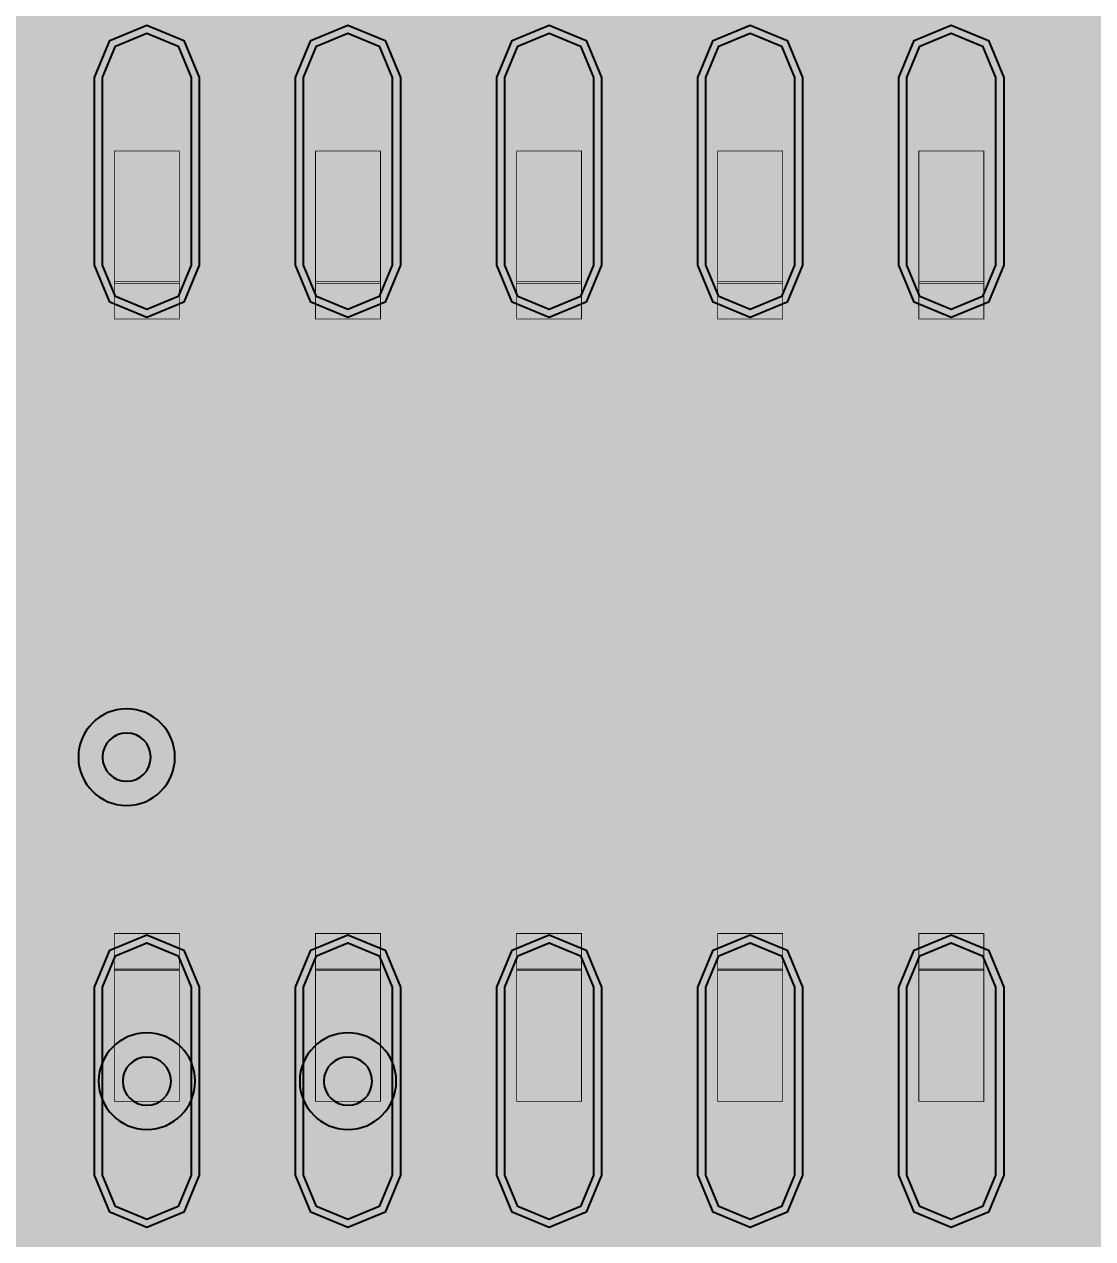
# Model space of a CAD drawing. Header units: millimetres. Extents: x -37.3 to -4.1, y -46.3 to 7.
# Drawn here: x -24.14 to -17.4, y -37.52 to -29.85 of the extents above; entities that cross this region are included whole.
import ezdxf

# ---------------------------------------------------------------- set-up
doc = ezdxf.new("R2010")
doc.units = ezdxf.units.MM
doc.header["$MEASUREMENT"] = 0
for name, color, linetype, true_color in [('Bottom-Layer', 7, 'Continuous', 0x0000ff), ('Component-Shape-Layer', 7, 'Continuous', 0x00cccc), ('Hole-Layer', 7, 'Continuous', 0x222222), ('Multi-Layer', 7, 'Continuous', 0xc0c0c0), ('Pin-Floating-Layer', 7, 'Continuous', 0xff99ff), ('Pin-Soldering-Layer', 7, 'Continuous', 0xcc9999), ('Top-Layer', 7, 'Continuous', 0xff0000), ('Top-Paste-Mask-Layer', 7, 'Continuous', 0x808080), ('Top-Silkscreen-Layer', 7, 'Continuous', 0xffcc00), ('Top-Solder-Mask-Layer', 7, 'Continuous', 0x800080)]:
    doc.layers.add(name, color=color, linetype=linetype, true_color=true_color)

msp = doc.modelspace()

# ---------------------------------------------------------------- hatches: boundary and pattern name
at = {"layer": 'Bottom-Layer'}
for points in [[(-12.201, -44.6419), (-15.3705, -44.6419), (-15.125, -44.428), (-14.9653, -44.1441), (-14.9099, -43.8231), (-14.9099, -43.2231), (-15.0048, -42.8074), (-15.2707, -42.474), (-15.6548, -42.289), (-16.0813, -42.289), (-16.4654, -42.474), (-16.7313, -42.8074), (-16.8262, -43.2231), (-16.8262, -43.8231), (-16.7708, -44.1441), (-16.6111, -44.428), (-16.3656, -44.6419), (-24.0205, -44.6419), (-23.7749, -44.428), (-23.6153, -44.1441), (-23.5599, -43.8231), (-23.5599, -43.2231), (-23.6548, -42.8074), (-23.9206, -42.474), (-24.3048, -42.289), (-24.7312, -42.289), (-25.1154, -42.474), (-25.3813, -42.8074), (-25.4762, -43.2231), (-25.4762, -43.8231), (-25.4208, -44.1441), (-25.2611, -44.428), (-25.0156, -44.6419), (-30.6523, -44.6419), (-30.3729, -44.2754), (-30.2321, -43.8365), (-30.2463, -43.3758), (-30.4137, -42.9464), (-30.715, -42.5976), (-31.1157, -42.3698), (-30.8468, -42.0261), (-30.7241, -41.6072), (-30.7652, -41.1727), (-30.9642, -40.7843), (-31.2929, -40.4971), (-31.0196, -40.2756), (-30.8254, -39.9822), (-26.1673, -39.9822), (-25.1863, -40.9632), (-25.0289, -41.0684), (-24.8432, -41.1053), (-15.2069, -41.1053), (-14.5671, -41.7451), (-14.4097, -41.8503), (-14.224, -41.8872), (-11.684, -41.8872), (-11.4984, -41.8503), (-11.341, -41.7451), (-8.039, -38.4431), (-7.9338, -38.2857), (-7.8969, -38.1001), (-7.8969, -35.1232), (-7.7458, -34.8581), (-7.7294, -34.5535), (-7.8511, -34.2738), (-8.0851, -34.0781), (-8.382, -34.0079), (-8.6789, -34.0781), (-8.913, -34.2738), (-9.0347, -34.5535), (-9.0182, -34.8581), (-8.8672, -35.1232), (-8.8672, -37.8991), (-11.4381, -40.4701), (-11.4985, -40.3222), (-11.5926, -40.1931), (-11.5926, -39.3142), (-11.4415, -39.0491), (-11.4251, -38.7445), (-11.5468, -38.4648), (-11.7808, -38.2691), (-12.0777, -38.1989), (-12.3746, -38.2691), (-12.6087, -38.4648), (-12.7304, -38.7445), (-12.7139, -39.0491), (-12.5629, -39.3142), (-12.5629, -40.1931), (-12.6985, -40.412), (-12.7405, -40.666), (-12.6826, -40.9169), (-14.0231, -40.9169), (-14.6629, -40.2771), (-14.8203, -40.172), (-15.0059, -40.135), (-15.0352, -40.135), (-14.9789, -39.9579), (-14.9599, -39.773), (-14.9599, -38.873), (-15.0498, -38.4789), (-15.3018, -38.1629), (-15.666, -37.9876), (-16.0701, -37.9876), (-16.4343, -38.1629), (-16.6863, -38.4789), (-16.7762, -38.873), (-16.7762, -39.3698), (-17.0493, -39.182), (-17.3779, -39.139), (-17.6901, -39.2502), (-17.9175, -39.4913), (-18.0102, -39.8095), (-17.9481, -40.135), (-22.4377, -40.135), (-22.3756, -39.8094), (-22.4684, -39.4912), (-22.6959, -39.2501), (-23.0082, -39.139), (-23.3369, -39.1821), (-23.6099, -39.3701), (-23.6099, -38.873), (-23.6998, -38.4789), (-23.9518, -38.1629), (-24.316, -37.9876), (-24.7201, -37.9876), (-25.0843, -38.1629), (-25.3362, -38.4789), (-25.4262, -38.873), (-25.4262, -39.3511), (-25.6233, -39.154), (-25.7806, -39.0489), (-25.9663, -39.0119), (-30.8254, -39.0119), (-31.0196, -38.7186), (-31.2929, -38.4971), (-30.9642, -38.2099), (-30.7652, -37.8214), (-30.7241, -37.3869), (-30.8468, -36.9681), (-31.1157, -36.6244), (-30.7063, -36.3893), (-30.4021, -36.0282), (-30.2399, -35.5849), (-30.2392, -35.1128), (-30.4002, -34.669), (-30.7034, -34.3071), (-31.1121, -34.0709), (-31.577, -33.9888), (-32.177, -33.9888), (-32.6419, -34.0709), (-33.0507, -34.3071), (-33.3538, -34.669), (-33.5148, -35.1128), (-33.5141, -35.5849), (-33.3519, -36.0282), (-33.0477, -36.3893), (-32.6383, -36.6244), (-32.9073, -36.9681), (-33.0299, -37.3869), (-32.9888, -37.8214), (-32.7898, -38.2099), (-32.4612, -38.4971), (-32.7667, -38.7557), (-32.966, -39.1028), (-33.0351, -39.4971), (-32.966, -39.8913), (-32.7667, -40.2385), (-32.4612, -40.4971), (-32.7898, -40.7843), (-32.9888, -41.1727), (-33.0299, -41.6072), (-32.9073, -42.0261), (-32.6383, -42.3698), (-33.039, -42.5976), (-33.3404, -42.9464), (-33.5078, -43.3758), (-33.5219, -43.8365), (-33.3811, -44.2754), (-33.1017, -44.6419), (-33.9319, -44.6419), (-33.9319, -0.3581), (-6.6482, -0.3581), (-6.6482, -44.6419), (-7.8079, -44.6419), (-7.7714, -44.5548), (-7.7589, -44.4611), (-7.7589, -42.6611), (-7.8069, -42.482), (-7.9379, -42.3509), (-8.117, -42.3029), (-9.917, -42.3029), (-10.0961, -42.3509), (-10.2272, -42.482), (-10.2752, -42.6611), (-10.2752, -44.4611), (-10.2627, -44.5548), (-10.2261, -44.6419), (-10.9131, -44.6419), (-10.5642, -44.3339), (-10.3512, -43.9201), (-10.3032, -43.4572), (-10.4267, -43.0086), (-10.7049, -42.6355), (-11.0997, -42.389), (-11.557, -42.3029), (-12.0144, -42.389), (-12.4092, -42.6355), (-12.6873, -43.0086), (-12.8109, -43.4572), (-12.7628, -43.9201), (-12.5498, -44.3339)], [(-16.3451, -20.866), (-16.4502, -21.0234), (-16.4872, -21.209), (-16.4872, -22.4079), (-16.6382, -22.673), (-16.6547, -22.9776), (-16.533, -23.2574), (-16.2989, -23.453), (-16.002, -23.5232), (-15.7051, -23.453), (-15.4711, -23.2574), (-15.3494, -22.9776), (-15.3658, -22.673), (-15.5169, -22.4079), (-15.5169, -21.41), (-13.8202, -19.7133), (-13.8202, -21.8261), (-14.1191, -21.6973), (-14.4434, -21.7262), (-14.7148, -21.906), (-14.8679, -22.1933), (-14.8659, -22.5188), (-14.7092, -22.8041), (-14.7092, -25.71), (-14.872, -26.021), (-14.8532, -26.3715), (-14.6581, -26.6634), (-14.3413, -26.8147), (-23.3914, -35.8648), (-23.7333, -35.9741), (-23.9682, -36.2455), (-24.0273, -36.5995), (-23.8932, -36.9325), (-23.6053, -37.1468), (-23.2479, -37.1797), (-22.9257, -37.0216), (-22.733, -36.7187), (-22.5781, -36.9851), (-22.3195, -37.1526), (-22.013, -37.1852), (-21.7249, -37.0758), (-21.5174, -36.8479), (-21.4353, -36.5509), (-9.69, -24.8056), (-9.5848, -24.6482), (-9.5479, -24.4625), (-9.5479, -12.8553), (-9.4006, -13.0026), (-9.4006, -14.2494), (-9.3526, -14.4285), (-9.2215, -14.5596), (-9.0424, -14.6076), (-7.4676, -14.6076), (-7.2885, -14.5596), (-7.1575, -14.4285), (-7.1095, -14.2494), (-7.1095, -12.6746), (-7.1575, -12.4956), (-7.2885, -12.3645), (-7.4676, -12.3165), (-8.7145, -12.3165), (-8.9639, -12.0671), (-8.9639, -5.3461), (-9.0008, -5.1605), (-9.106, -5.0031), (-9.4481, -4.661), (-9.6055, -4.5558), (-9.7911, -4.5189), (-11.7989, -4.5189), (-11.9846, -4.5558), (-12.142, -4.661), (-14.2621, -6.7811), (-14.3672, -6.9385), (-14.4042, -7.1241), (-14.4042, -18.9251)]]:
    msp.add_hatch(color=256, dxfattribs=at).paths.add_polyline_path(points)
at = {"layer": 'Pin-Floating-Layer'}
for points in [[(-23.5731, -31.7151), (-23.5731, -31.4801), (-23.163, -31.4801), (-23.163, -31.7151)], [(-23.5731, -31.7151), (-23.5731, -31.4801), (-23.163, -31.4801), (-23.163, -31.7151)], [(-22.303, -31.7151), (-22.303, -31.4801), (-21.893, -31.4801), (-21.893, -31.7151)], [(-22.303, -31.7151), (-22.303, -31.4801), (-21.893, -31.4801), (-21.893, -31.7151)], [(-21.033, -31.7151), (-21.033, -31.4801), (-20.623, -31.4801), (-20.623, -31.7151)], [(-21.033, -31.7151), (-21.033, -31.4801), (-20.623, -31.4801), (-20.623, -31.7151)], [(-19.763, -31.7151), (-19.763, -31.4801), (-19.353, -31.4801), (-19.353, -31.7151)], [(-19.763, -31.7151), (-19.763, -31.4801), (-19.353, -31.4801), (-19.353, -31.7151)], [(-18.493, -31.7151), (-18.493, -31.4801), (-18.083, -31.4801), (-18.083, -31.7151)], [(-18.493, -31.7151), (-18.493, -31.4801), (-18.083, -31.4801), (-18.083, -31.7151)], [(-23.5731, -35.8301), (-23.5731, -35.5951), (-23.163, -35.5951), (-23.163, -35.8301)], [(-23.5731, -35.8301), (-23.5731, -35.5951), (-23.163, -35.5951), (-23.163, -35.8301)], [(-22.303, -35.8301), (-22.303, -35.5951), (-21.893, -35.5951), (-21.893, -35.8301)], [(-22.303, -35.8301), (-22.303, -35.5951), (-21.893, -35.5951), (-21.893, -35.8301)], [(-21.033, -35.8301), (-21.033, -35.5951), (-20.623, -35.5951), (-20.623, -35.8301)], [(-21.033, -35.8301), (-21.033, -35.5951), (-20.623, -35.5951), (-20.623, -35.8301)], [(-19.763, -35.8301), (-19.763, -35.5951), (-19.353, -35.5951), (-19.353, -35.8301)], [(-19.763, -35.8301), (-19.763, -35.5951), (-19.353, -35.5951), (-19.353, -35.8301)], [(-18.493, -35.8301), (-18.493, -35.5951), (-18.083, -35.5951), (-18.083, -35.8301)], [(-18.493, -35.8301), (-18.493, -35.5951), (-18.083, -35.5951), (-18.083, -35.8301)]]:
    msp.add_hatch(color=256, dxfattribs=at).paths.add_polyline_path(points)
at = {"layer": 'Pin-Soldering-Layer'}
for points in [[(-23.5731, -31.4901), (-23.5731, -30.6551), (-23.163, -30.6551), (-23.163, -31.4901)], [(-23.5731, -31.4901), (-23.5731, -30.6551), (-23.163, -30.6551), (-23.163, -31.4901)], [(-22.303, -31.4901), (-22.303, -30.6551), (-21.893, -30.6551), (-21.893, -31.4901)], [(-22.303, -31.4901), (-22.303, -30.6551), (-21.893, -30.6551), (-21.893, -31.4901)], [(-21.033, -31.4901), (-21.033, -30.6551), (-20.623, -30.6551), (-20.623, -31.4901)], [(-21.033, -31.4901), (-21.033, -30.6551), (-20.623, -30.6551), (-20.623, -31.4901)], [(-19.763, -31.4901), (-19.763, -30.6551), (-19.353, -30.6551), (-19.353, -31.4901)], [(-19.763, -31.4901), (-19.763, -30.6551), (-19.353, -30.6551), (-19.353, -31.4901)], [(-18.493, -31.4901), (-18.493, -30.6551), (-18.083, -30.6551), (-18.083, -31.4901)], [(-18.493, -31.4901), (-18.493, -30.6551), (-18.083, -30.6551), (-18.083, -31.4901)], [(-23.5731, -36.6551), (-23.5731, -35.8201), (-23.163, -35.8201), (-23.163, -36.6551)], [(-23.5731, -36.6551), (-23.5731, -35.8201), (-23.163, -35.8201), (-23.163, -36.6551)], [(-22.303, -36.6551), (-22.303, -35.8201), (-21.893, -35.8201), (-21.893, -36.6551)], [(-22.303, -36.6551), (-22.303, -35.8201), (-21.893, -35.8201), (-21.893, -36.6551)], [(-21.033, -36.6551), (-21.033, -35.8201), (-20.623, -35.8201), (-20.623, -36.6551)], [(-21.033, -36.6551), (-21.033, -35.8201), (-20.623, -35.8201), (-20.623, -36.6551)], [(-19.763, -36.6551), (-19.763, -35.8201), (-19.353, -35.8201), (-19.353, -36.6551)], [(-19.763, -36.6551), (-19.763, -35.8201), (-19.353, -35.8201), (-19.353, -36.6551)], [(-18.493, -36.6551), (-18.493, -35.8201), (-18.083, -35.8201), (-18.083, -36.6551)], [(-18.493, -36.6551), (-18.493, -35.8201), (-18.083, -35.8201), (-18.083, -36.6551)]]:
    msp.add_hatch(color=256, dxfattribs=at).paths.add_polyline_path(points)
at = {"layer": 'Top-Layer'}
for points in [[(-17.603, -22.8342), (-17.1157, -23.3215), (-16.963, -23.4247), (-16.7827, -23.4634), (-16.6565, -23.6623), (-16.434, -23.7398), (-16.4252, -23.7398), (-16.4252, -23.8402), (-16.6218, -23.9669), (-16.6982, -24.188), (-16.6982, -25.088), (-16.6502, -25.2671), (-16.5191, -25.3982), (-16.3401, -25.4462), (-15.5401, -25.4462), (-15.3694, -25.4029), (-15.24, -25.2836), (-15.1106, -25.4029), (-14.94, -25.4462), (-14.14, -25.4462), (-13.9609, -25.3982), (-13.8298, -25.2671), (-13.7819, -25.088), (-13.7819, -24.5126), (-12.6187, -25.6758), (-12.6187, -30.4549), (-12.5818, -30.6406), (-12.4766, -30.798), (-11.8676, -31.4069), (-12.018, -31.4069), (-12.1971, -31.4549), (-12.3281, -31.586), (-12.3761, -31.765), (-12.3761, -32.1371), (-12.7891, -32.55), (-12.8942, -32.7074), (-12.9312, -32.8931), (-12.9312, -33.5123), (-13.591, -33.5123), (-13.7701, -33.5603), (-13.9012, -33.6914), (-13.9492, -33.8705), (-13.9492, -35.4905), (-13.9012, -35.6695), (-13.7701, -35.8006), (-13.591, -35.8486), (-12.9706, -35.8486), (-12.5351, -36.2841), (-12.5286, -36.2905), (-12.5219, -36.2968), (-12.719, -36.3882), (-12.827, -36.5767), (-12.9521, -36.3735), (-13.1772, -36.2939), (-13.9836, -36.2939), (-14.1627, -36.3419), (-14.2938, -36.473), (-14.3418, -36.6521), (-14.3418, -37.5161), (-14.2938, -37.6951), (-14.1627, -37.8262), (-13.9836, -37.8742), (-13.4056, -37.8742), (-13.6033, -38.0719), (-14.1106, -38.0719), (-14.3073, -38.1308), (-14.4393, -38.2879), (-14.5946, -38.2879), (-15.2815, -37.601), (-15.293, -37.5899), (-15.3048, -37.5792), (-15.1606, -37.3695), (-15.1099, -37.1201), (-15.1099, -35.9351), (-15.1902, -35.6252), (-15.4109, -35.3933), (-15.7164, -35.2977), (-16.0299, -35.3625), (-16.2724, -35.5714), (-16.383, -35.8719), (-16.4877, -35.5802), (-16.7174, -35.3722), (-17.018, -35.2969), (-17.3187, -35.3722), (-17.5484, -35.5802), (-17.653, -35.8719), (-17.7011, -35.6847), (-17.8029, -35.5205), (-17.8029, -35.3061), (-17.8398, -35.1204), (-17.945, -34.963), (-18.1246, -34.7834), (-18.282, -34.6783), (-18.4676, -34.6413), (-19.939, -34.6413), (-20.1247, -34.6783), (-20.2821, -34.7834), (-20.3429, -34.8442), (-20.3429, -33.5281), (-20.3798, -33.3424), (-20.485, -33.185), (-20.993, -32.677), (-21.1504, -32.5719), (-21.336, -32.5349), (-24.1003, -32.5349), (-24.1003, -31.7187), (-24.0351, -31.5842), (-24.003, -31.4383), (-23.8984, -31.73), (-23.6687, -31.938), (-23.368, -32.0132), (-23.0674, -31.938), (-22.8377, -31.73), (-22.733, -31.4383), (-22.6284, -31.73), (-22.3987, -31.938), (-22.098, -32.0132), (-21.7974, -31.938), (-21.5677, -31.73), (-21.463, -31.4383), (-21.3584, -31.73), (-21.1287, -31.938), (-20.828, -32.0132), (-20.5274, -31.938), (-20.2977, -31.73), (-20.193, -31.4383), (-20.0884, -31.73), (-19.8587, -31.938), (-19.558, -32.0132), (-19.2574, -31.938), (-19.0277, -31.73), (-18.923, -31.4383), (-18.8184, -31.73), (-18.5887, -31.938), (-18.288, -32.0132), (-17.9874, -31.938), (-17.7577, -31.73), (-17.653, -31.4383), (-17.5484, -31.73), (-17.3187, -31.938), (-17.018, -32.0132), (-16.7174, -31.938), (-16.4877, -31.73), (-16.383, -31.4383), (-16.2724, -31.7387), (-16.0299, -31.9476), (-15.7164, -32.0124), (-15.4109, -31.9169), (-15.1902, -31.685), (-15.1099, -31.3751), (-15.1099, -30.1901), (-15.1902, -29.8802), (-15.4109, -29.6483), (-15.7164, -29.5527), (-16.0299, -29.6175), (-16.2724, -29.8265), (-16.383, -30.1269), (-16.4846, -29.8399), (-16.7075, -29.6326), (-17.001, -29.5522), (-16.8431, -29.3942), (-16.271, -29.3942), (-16.092, -29.3462), (-15.9609, -29.2151), (-15.9129, -29.0361), (-15.9129, -28.2361), (-15.9609, -28.057), (-16.092, -27.9259), (-16.271, -27.8779), (-16.3214, -27.8779), (-16.3666, -27.7921), (-16.428, -27.717), (-16.6508, -27.4942), (-16.271, -27.4942), (-16.092, -27.4462), (-15.9609, -27.3151), (-15.9129, -27.136), (-15.9129, -26.336), (-15.9609, -26.157), (-16.092, -26.0259), (-16.271, -25.9779), (-16.8739, -25.9779), (-16.8811, -25.7033), (-16.999, -25.4552), (-17.2072, -25.2762), (-17.4702, -25.1969), (-17.7428, -25.2309), (-17.9781, -25.3725), (-18.3394, -25.3725), (-18.5529, -25.159), (-18.5529, -25.095), (-18.041, -25.095), (-17.7917, -25.0282), (-17.6094, -24.8455), (-17.5429, -24.5961), (-17.6101, -24.3469), (-17.5429, -24.0969), (-17.6102, -23.8469), (-17.5429, -23.597), (-17.6101, -23.3469), (-17.5429, -23.0969), (-17.6102, -22.8469), (-17.6066, -22.8406)], [(-23.088, -31.3751), (-23.1701, -31.5731), (-23.368, -31.6551), (-23.566, -31.5731), (-23.648, -31.3751), (-23.648, -30.1901), (-23.566, -29.9921), (-23.368, -29.9101), (-23.1701, -29.9921), (-23.088, -30.1901)], [(-21.818, -31.3751), (-21.9001, -31.5731), (-22.098, -31.6551), (-22.296, -31.5731), (-22.378, -31.3751), (-22.378, -30.1901), (-22.296, -29.9921), (-22.098, -29.9101), (-21.9001, -29.9921), (-21.818, -30.1901)], [(-20.548, -31.3751), (-20.6301, -31.5731), (-20.828, -31.6551), (-21.026, -31.5731), (-21.108, -31.3751), (-21.108, -30.1901), (-21.026, -29.9921), (-20.828, -29.9101), (-20.6301, -29.9921), (-20.548, -30.1901)], [(-19.278, -31.3751), (-19.3601, -31.5731), (-19.558, -31.6551), (-19.756, -31.5731), (-19.838, -31.3751), (-19.838, -30.1901), (-19.756, -29.9921), (-19.558, -29.9101), (-19.3601, -29.9921), (-19.278, -30.1901)], [(-18.008, -31.3751), (-18.09, -31.5731), (-18.288, -31.6551), (-18.486, -31.5731), (-18.568, -31.3751), (-18.568, -30.1901), (-18.486, -29.9921), (-18.288, -29.9101), (-18.09, -29.9921), (-18.008, -30.1901)], [(-16.3656, -44.6419), (-24.0205, -44.6419), (-23.7749, -44.428), (-23.6153, -44.1441), (-23.5599, -43.8231), (-23.5599, -43.2231), (-23.6548, -42.8074), (-23.9206, -42.474), (-24.3048, -42.289), (-24.7312, -42.289), (-25.1154, -42.474), (-25.3813, -42.8074), (-25.4762, -43.2231), (-25.4762, -43.8231), (-25.4208, -44.1441), (-25.2611, -44.428), (-25.0156, -44.6419), (-30.6523, -44.6419), (-30.3729, -44.2754), (-30.2321, -43.8365), (-30.2463, -43.3758), (-30.4137, -42.9464), (-30.715, -42.5976), (-31.1157, -42.3698), (-30.8348, -42.0021), (-30.7203, -41.5539), (-30.7904, -41.0965), (-29.31, -39.6161), (-29.2048, -39.4588), (-29.1679, -39.2731), (-29.1679, -34.1989), (-28.9713, -34.0722), (-28.8949, -33.8511), (-28.8949, -32.9511), (-28.9713, -32.73), (-29.1679, -32.6032), (-29.1679, -32.1669), (-28.9713, -32.0402), (-28.8949, -31.8191), (-28.8949, -31.2893), (-27.3512, -32.833), (-27.3512, -33.355), (-27.3079, -33.5257), (-27.1886, -33.6551), (-27.3079, -33.7845), (-27.3512, -33.9551), (-27.3512, -34.7551), (-27.3032, -34.9342), (-27.1721, -35.0653), (-26.9931, -35.1132), (-26.0931, -35.1132), (-25.914, -35.0653), (-25.7829, -34.9342), (-25.7349, -34.7551), (-25.7349, -33.9551), (-25.7782, -33.7845), (-25.8975, -33.6551), (-25.8009, -33.5621), (-25.7452, -33.4402), (-24.9426, -33.4402), (-24.8256, -33.4887), (-24.7, -33.5052), (-21.537, -33.5052), (-21.3132, -33.729), (-21.3132, -35.5205), (-21.415, -35.6847), (-21.463, -35.8719), (-21.5677, -35.5802), (-21.7974, -35.3722), (-22.098, -35.2969), (-22.3987, -35.3722), (-22.6284, -35.5802), (-22.733, -35.8719), (-22.8377, -35.5802), (-23.0674, -35.3722), (-23.368, -35.2969), (-23.6687, -35.3722), (-23.8984, -35.5802), (-24.003, -35.8719), (-24.1136, -35.5714), (-24.3562, -35.3625), (-24.6697, -35.2977), (-24.9752, -35.3933), (-25.1959, -35.6252), (-25.2762, -35.9351), (-25.2762, -37.1201), (-25.1959, -37.43), (-24.9752, -37.6619), (-24.6697, -37.7574), (-24.3562, -37.6926), (-24.1136, -37.4837), (-24.003, -37.1833), (-23.8984, -37.475), (-23.6687, -37.683), (-23.368, -37.7582), (-23.0674, -37.683), (-22.8377, -37.475), (-22.733, -37.1833), (-22.6284, -37.475), (-22.3987, -37.683), (-22.098, -37.7582), (-21.7974, -37.683), (-21.5677, -37.475), (-21.463, -37.1833), (-21.3594, -37.4734), (-21.1319, -37.6812), (-21.2152, -37.7644), (-21.257, -37.8121), (-21.2922, -37.8649), (-21.5928, -37.8649), (-21.6434, -37.8685), (-21.6929, -37.8792), (-21.7424, -37.8685), (-21.793, -37.8649), (-22.093, -37.8649), (-22.1499, -37.8695), (-22.2055, -37.883), (-22.261, -37.8695), (-22.318, -37.8649), (-22.868, -37.8649), (-22.9315, -37.8706), (-22.993, -37.8874), (-23.0545, -37.8706), (-23.1181, -37.8649), (-23.6681, -37.8649), (-23.8816, -37.9355), (-24.0109, -38.1196), (-24.3735, -37.9764), (-24.7628, -37.9984), (-25.1069, -38.1816), (-25.3425, -38.4922), (-25.4262, -38.873), (-25.4262, -39.773), (-25.3373, -40.1649), (-25.0879, -40.48), (-24.727, -40.6567), (-24.3251, -40.6604), (-23.961, -40.4902), (-23.706, -40.1796), (-23.4914, -40.4216), (-23.1915, -40.5429), (-22.869, -40.5182), (-22.5911, -40.3527), (-22.4159, -40.0808), (-22.1542, -40.3425), (-22.1127, -40.4128), (-22.0601, -40.4751), (-21.8805, -40.6547), (-21.7231, -40.7599), (-21.5374, -40.7968), (-18.5946, -40.7968), (-18.409, -40.7599), (-18.2516, -40.6547), (-17.8675, -40.2706), (-17.5937, -40.4888), (-17.2489, -40.5492), (-16.9173, -40.4371), (-16.6799, -40.1799), (-16.4249, -40.4904), (-16.0608, -40.6604), (-15.659, -40.6567), (-15.2981, -40.48), (-15.0488, -40.1648), (-14.9599, -39.773), (-14.9599, -39.2295), (-14.879, -39.251), (-14.7956, -39.2582), (-14.4688, -39.2582), (-14.4688, -39.2941), (-14.4208, -39.4732), (-14.2897, -39.6042), (-14.1106, -39.6522), (-13.6269, -39.6522), (-13.8668, -39.892), (-14.078, -39.892), (-14.257, -39.94), (-14.3881, -40.0711), (-14.4361, -40.2502), (-14.4361, -41.0503), (-14.3597, -41.2714), (-14.1631, -41.3982), (-14.1631, -41.4402), (-14.1261, -41.6258), (-14.021, -41.7832), (-13.5511, -42.2531), (-13.3937, -42.3583), (-13.208, -42.3952), (-12.03, -42.3952), (-12.4194, -42.645), (-12.6922, -43.0186), (-12.8115, -43.4656), (-12.7612, -43.9255), (-12.5481, -44.3361), (-12.201, -44.6419), (-15.3705, -44.6419), (-15.125, -44.428), (-14.9653, -44.1441), (-14.9099, -43.8231), (-14.9099, -43.2231), (-15.0048, -42.8074), (-15.2707, -42.474), (-15.6548, -42.289), (-16.0813, -42.289), (-16.4654, -42.474), (-16.7313, -42.8074), (-16.8262, -43.2231), (-16.8262, -43.8231), (-16.7708, -44.1441), (-16.6111, -44.428)], [(-23.088, -37.1201), (-23.1701, -37.3181), (-23.368, -37.4001), (-23.566, -37.3181), (-23.648, -37.1201), (-23.648, -35.9351), (-23.566, -35.7371), (-23.368, -35.6551), (-23.1701, -35.7371), (-23.088, -35.9351)], [(-21.818, -37.1201), (-21.9001, -37.3181), (-22.098, -37.4001), (-22.296, -37.3181), (-22.378, -37.1201), (-22.378, -35.9351), (-22.296, -35.7371), (-22.098, -35.6551), (-21.9001, -35.7371), (-21.818, -35.9351)], [(-20.548, -37.1201), (-20.6301, -37.3181), (-20.828, -37.4001), (-21.026, -37.3181), (-21.108, -37.1201), (-21.108, -35.9351), (-21.026, -35.7371), (-20.828, -35.6551), (-20.6301, -35.7371), (-20.548, -35.9351)], [(-19.278, -37.1201), (-19.3601, -37.3181), (-19.558, -37.4001), (-19.756, -37.3181), (-19.838, -37.1201), (-19.838, -35.9351), (-19.756, -35.7371), (-19.558, -35.6551), (-19.3601, -35.7371), (-19.278, -35.9351)], [(-18.008, -37.1201), (-18.09, -37.3181), (-18.288, -37.4001), (-18.486, -37.3181), (-18.568, -37.1201), (-18.568, -35.9351), (-18.486, -35.7371), (-18.288, -35.6551), (-18.09, -35.7371), (-18.008, -35.9351)]]:
    msp.add_hatch(color=256, dxfattribs=at).paths.add_polyline_path(points)
at = {"layer": 'Top-Paste-Mask-Layer'}
for points in [[(-23.088, -31.3751), (-23.1701, -31.5731), (-23.368, -31.6551), (-23.566, -31.5731), (-23.648, -31.3751), (-23.648, -30.1901), (-23.566, -29.9921), (-23.368, -29.9101), (-23.1701, -29.9921), (-23.088, -30.1901)], [(-21.818, -31.3751), (-21.9001, -31.5731), (-22.098, -31.6551), (-22.296, -31.5731), (-22.378, -31.3751), (-22.378, -30.1901), (-22.296, -29.9921), (-22.098, -29.9101), (-21.9001, -29.9921), (-21.818, -30.1901)], [(-20.548, -31.3751), (-20.6301, -31.5731), (-20.828, -31.6551), (-21.026, -31.5731), (-21.108, -31.3751), (-21.108, -30.1901), (-21.026, -29.9921), (-20.828, -29.9101), (-20.6301, -29.9921), (-20.548, -30.1901)], [(-19.278, -31.3751), (-19.3601, -31.5731), (-19.558, -31.6551), (-19.756, -31.5731), (-19.838, -31.3751), (-19.838, -30.1901), (-19.756, -29.9921), (-19.558, -29.9101), (-19.3601, -29.9921), (-19.278, -30.1901)], [(-18.008, -31.3751), (-18.09, -31.5731), (-18.288, -31.6551), (-18.486, -31.5731), (-18.568, -31.3751), (-18.568, -30.1901), (-18.486, -29.9921), (-18.288, -29.9101), (-18.09, -29.9921), (-18.008, -30.1901)], [(-23.088, -37.1201), (-23.1701, -37.3181), (-23.368, -37.4001), (-23.566, -37.3181), (-23.648, -37.1201), (-23.648, -35.9351), (-23.566, -35.7371), (-23.368, -35.6551), (-23.1701, -35.7371), (-23.088, -35.9351)], [(-21.818, -37.1201), (-21.9001, -37.3181), (-22.098, -37.4001), (-22.296, -37.3181), (-22.378, -37.1201), (-22.378, -35.9351), (-22.296, -35.7371), (-22.098, -35.6551), (-21.9001, -35.7371), (-21.818, -35.9351)], [(-20.548, -37.1201), (-20.6301, -37.3181), (-20.828, -37.4001), (-21.026, -37.3181), (-21.108, -37.1201), (-21.108, -35.9351), (-21.026, -35.7371), (-20.828, -35.6551), (-20.6301, -35.7371), (-20.548, -35.9351)], [(-19.278, -37.1201), (-19.3601, -37.3181), (-19.558, -37.4001), (-19.756, -37.3181), (-19.838, -37.1201), (-19.838, -35.9351), (-19.756, -35.7371), (-19.558, -35.6551), (-19.3601, -35.7371), (-19.278, -35.9351)], [(-18.008, -37.1201), (-18.09, -37.3181), (-18.288, -37.4001), (-18.486, -37.3181), (-18.568, -37.1201), (-18.568, -35.9351), (-18.486, -35.7371), (-18.288, -35.6551), (-18.09, -35.7371), (-18.008, -35.9351)]]:
    msp.add_hatch(color=256, dxfattribs=at).paths.add_polyline_path(points)
at = {"layer": 'Top-Solder-Mask-Layer'}
for points in [[(-23.0372, -31.3751), (-23.1341, -31.609), (-23.368, -31.7059), (-23.602, -31.609), (-23.6988, -31.3751), (-23.6988, -30.1901), (-23.602, -29.9562), (-23.368, -29.8593), (-23.1341, -29.9562), (-23.0372, -30.1901)], [(-21.7672, -31.3751), (-21.8641, -31.609), (-22.098, -31.7059), (-22.332, -31.609), (-22.4288, -31.3751), (-22.4288, -30.1901), (-22.332, -29.9562), (-22.098, -29.8593), (-21.8641, -29.9562), (-21.7672, -30.1901)], [(-20.4972, -31.3751), (-20.5941, -31.609), (-20.828, -31.7059), (-21.062, -31.609), (-21.1588, -31.3751), (-21.1588, -30.1901), (-21.062, -29.9562), (-20.828, -29.8593), (-20.5941, -29.9562), (-20.4972, -30.1901)], [(-19.2272, -31.3751), (-19.3241, -31.609), (-19.558, -31.7059), (-19.7919, -31.609), (-19.8888, -31.3751), (-19.8888, -30.1901), (-19.7919, -29.9562), (-19.558, -29.8593), (-19.3241, -29.9562), (-19.2272, -30.1901)], [(-17.9572, -31.3751), (-18.0541, -31.609), (-18.288, -31.7059), (-18.5219, -31.609), (-18.6188, -31.3751), (-18.6188, -30.1901), (-18.5219, -29.9562), (-18.288, -29.8593), (-18.0541, -29.9562), (-17.9572, -30.1901)], [(-23.0372, -37.1201), (-23.1341, -37.354), (-23.368, -37.4509), (-23.602, -37.354), (-23.6988, -37.1201), (-23.6988, -35.9351), (-23.602, -35.7011), (-23.368, -35.6043), (-23.1341, -35.7011), (-23.0372, -35.9351)], [(-21.7672, -37.1201), (-21.8641, -37.354), (-22.098, -37.4509), (-22.332, -37.354), (-22.4288, -37.1201), (-22.4288, -35.9351), (-22.332, -35.7011), (-22.098, -35.6043), (-21.8641, -35.7011), (-21.7672, -35.9351)], [(-20.4972, -37.1201), (-20.5941, -37.354), (-20.828, -37.4509), (-21.062, -37.354), (-21.1588, -37.1201), (-21.1588, -35.9351), (-21.062, -35.7011), (-20.828, -35.6043), (-20.5941, -35.7011), (-20.4972, -35.9351)], [(-19.2272, -37.1201), (-19.3241, -37.354), (-19.558, -37.4509), (-19.7919, -37.354), (-19.8888, -37.1201), (-19.8888, -35.9351), (-19.7919, -35.7011), (-19.558, -35.6043), (-19.3241, -35.7011), (-19.2272, -35.9351)], [(-17.9572, -37.1201), (-18.0541, -37.354), (-18.288, -37.4509), (-18.5219, -37.354), (-18.6188, -37.1201), (-18.6188, -35.9351), (-18.5219, -35.7011), (-18.288, -35.6043), (-18.0541, -35.7011), (-17.9572, -35.9351)]]:
    msp.add_hatch(color=256, dxfattribs=at).paths.add_polyline_path(points)

# ---------------------------------------------------------------- linework, layer by layer
at = {"layer": 'Bottom-Layer'}
for points, const_width in [([(-22.098, -36.5276), (-10.033, -24.4625)], 0.254), ([(-14.3413, -26.8147), (-23.3914, -35.8648), (-23.7333, -35.9741), (-23.9682, -36.2455), (-24.0273, -36.5995), (-23.8932, -36.9325), (-23.6053, -37.1468), (-23.2479, -37.1797), (-22.9257, -37.0216), (-22.733, -36.7187), (-22.5781, -36.9851), (-22.3195, -37.1526), (-22.013, -37.1852), (-21.7249, -37.0758), (-21.5174, -36.8479), (-21.4353, -36.5509), (-9.69, -24.8056)], 0.0508), ([(-23.368, -36.5276), (-13.335, -26.4945)], 0.254)]:
    msp.add_lwpolyline(points, dxfattribs=dict(at, const_width=const_width))
at = {"layer": 'Component-Shape-Layer', "const_width": 0.0508}
msp.add_lwpolyline([(-25.1431, -35.6051), (-25.1431, -31.7051), (-15.243, -31.7051), (-15.243, -35.6051)], close=True, dxfattribs=at)
msp.add_lwpolyline([(-25.1431, -35.6051), (-25.1431, -31.7051), (-15.243, -31.7051), (-15.243, -35.6051)], close=True, dxfattribs=at)
at = {"layer": 'Hole-Layer'}
for points in [[(-23.6482, -34.4819, 1), (-23.3432, -34.4819, 1)], [(-23.5205, -36.5276, 1), (-23.2155, -36.5276, 1)], [(-22.2505, -36.5276, 1), (-21.9455, -36.5276, 1)]]:
    msp.add_lwpolyline(points, format="xyb", close=True, dxfattribs=at)
at = {"layer": 'Multi-Layer'}
for points in [[(-23.8007, -34.4819, 1), (-23.1907, -34.4819), (-23.1907, -34.4819, 1), (-23.8007, -34.4819)], [(-23.673, -36.5276, 1), (-23.063, -36.5276), (-23.063, -36.5276, 1), (-23.673, -36.5276)], [(-22.403, -36.5276, 1), (-21.793, -36.5276), (-21.793, -36.5276, 1), (-22.403, -36.5276)]]:
    msp.add_lwpolyline(points, format="xyb", dxfattribs=at)
at = {"layer": 'Pin-Floating-Layer', "const_width": 0.00508}
for points in [[(-23.5731, -31.7151), (-23.5731, -31.4801), (-23.163, -31.4801), (-23.163, -31.7151)], [(-23.5731, -31.7151), (-23.5731, -31.4801), (-23.163, -31.4801), (-23.163, -31.7151)], [(-22.303, -31.7151), (-22.303, -31.4801), (-21.893, -31.4801), (-21.893, -31.7151)], [(-22.303, -31.7151), (-22.303, -31.4801), (-21.893, -31.4801), (-21.893, -31.7151)], [(-21.033, -31.7151), (-21.033, -31.4801), (-20.623, -31.4801), (-20.623, -31.7151)], [(-21.033, -31.7151), (-21.033, -31.4801), (-20.623, -31.4801), (-20.623, -31.7151)], [(-19.763, -31.7151), (-19.763, -31.4801), (-19.353, -31.4801), (-19.353, -31.7151)], [(-19.763, -31.7151), (-19.763, -31.4801), (-19.353, -31.4801), (-19.353, -31.7151)], [(-18.493, -31.7151), (-18.493, -31.4801), (-18.083, -31.4801), (-18.083, -31.7151)], [(-18.493, -31.7151), (-18.493, -31.4801), (-18.083, -31.4801), (-18.083, -31.7151)], [(-23.5731, -35.8301), (-23.5731, -35.5951), (-23.163, -35.5951), (-23.163, -35.8301)], [(-23.5731, -35.8301), (-23.5731, -35.5951), (-23.163, -35.5951), (-23.163, -35.8301)], [(-22.303, -35.8301), (-22.303, -35.5951), (-21.893, -35.5951), (-21.893, -35.8301)], [(-22.303, -35.8301), (-22.303, -35.5951), (-21.893, -35.5951), (-21.893, -35.8301)], [(-21.033, -35.8301), (-21.033, -35.5951), (-20.623, -35.5951), (-20.623, -35.8301)], [(-21.033, -35.8301), (-21.033, -35.5951), (-20.623, -35.5951), (-20.623, -35.8301)], [(-19.763, -35.8301), (-19.763, -35.5951), (-19.353, -35.5951), (-19.353, -35.8301)], [(-19.763, -35.8301), (-19.763, -35.5951), (-19.353, -35.5951), (-19.353, -35.8301)], [(-18.493, -35.8301), (-18.493, -35.5951), (-18.083, -35.5951), (-18.083, -35.8301)], [(-18.493, -35.8301), (-18.493, -35.5951), (-18.083, -35.5951), (-18.083, -35.8301)]]:
    msp.add_lwpolyline(points, close=True, dxfattribs=at)
at = {"layer": 'Pin-Soldering-Layer', "const_width": 0.00508}
for points in [[(-23.5731, -31.4901), (-23.5731, -30.6551), (-23.163, -30.6551), (-23.163, -31.4901)], [(-23.5731, -31.4901), (-23.5731, -30.6551), (-23.163, -30.6551), (-23.163, -31.4901)], [(-22.303, -31.4901), (-22.303, -30.6551), (-21.893, -30.6551), (-21.893, -31.4901)], [(-22.303, -31.4901), (-22.303, -30.6551), (-21.893, -30.6551), (-21.893, -31.4901)], [(-21.033, -31.4901), (-21.033, -30.6551), (-20.623, -30.6551), (-20.623, -31.4901)], [(-21.033, -31.4901), (-21.033, -30.6551), (-20.623, -30.6551), (-20.623, -31.4901)], [(-19.763, -31.4901), (-19.763, -30.6551), (-19.353, -30.6551), (-19.353, -31.4901)], [(-19.763, -31.4901), (-19.763, -30.6551), (-19.353, -30.6551), (-19.353, -31.4901)], [(-18.493, -31.4901), (-18.493, -30.6551), (-18.083, -30.6551), (-18.083, -31.4901)], [(-18.493, -31.4901), (-18.493, -30.6551), (-18.083, -30.6551), (-18.083, -31.4901)], [(-23.5731, -36.6551), (-23.5731, -35.8201), (-23.163, -35.8201), (-23.163, -36.6551)], [(-23.5731, -36.6551), (-23.5731, -35.8201), (-23.163, -35.8201), (-23.163, -36.6551)], [(-22.303, -36.6551), (-22.303, -35.8201), (-21.893, -35.8201), (-21.893, -36.6551)], [(-22.303, -36.6551), (-22.303, -35.8201), (-21.893, -35.8201), (-21.893, -36.6551)], [(-21.033, -36.6551), (-21.033, -35.8201), (-20.623, -35.8201), (-20.623, -36.6551)], [(-21.033, -36.6551), (-21.033, -35.8201), (-20.623, -35.8201), (-20.623, -36.6551)], [(-19.763, -36.6551), (-19.763, -35.8201), (-19.353, -35.8201), (-19.353, -36.6551)], [(-19.763, -36.6551), (-19.763, -35.8201), (-19.353, -35.8201), (-19.353, -36.6551)], [(-18.493, -36.6551), (-18.493, -35.8201), (-18.083, -35.8201), (-18.083, -36.6551)], [(-18.493, -36.6551), (-18.493, -35.8201), (-18.083, -35.8201), (-18.083, -36.6551)]]:
    msp.add_lwpolyline(points, close=True, dxfattribs=at)
at = {"layer": 'Top-Layer'}
for points, const_width in [([(-22.098, -30.7826), (-22.098, -29.4641)], 0.254), ([(-20.574, -29.5911), (-20.828, -29.8451)], 0.254), ([(-20.828, -29.8451), (-20.828, -30.7826)], 0.254), ([(-17.3187, -35.3722), (-17.5484, -35.5802), (-17.653, -35.8719), (-17.7011, -35.6847), (-17.8029, -35.5205), (-17.8029, -35.3061), (-17.8398, -35.1204), (-17.945, -34.963), (-18.1246, -34.7834), (-18.282, -34.6783), (-18.4676, -34.6413), (-19.939, -34.6413), (-20.1247, -34.6783), (-20.2821, -34.7834), (-20.3429, -34.8442), (-20.3429, -33.5281), (-20.3798, -33.3424), (-20.485, -33.185), (-20.993, -32.677), (-21.1504, -32.5719), (-21.336, -32.5349), (-24.1003, -32.5349), (-24.1003, -31.7187), (-24.0351, -31.5842), (-24.003, -31.4383), (-23.8984, -31.73), (-23.6687, -31.938), (-23.368, -32.0132), (-23.0674, -31.938), (-22.8377, -31.73), (-22.733, -31.4383), (-22.6284, -31.73), (-22.3987, -31.938), (-22.098, -32.0132), (-21.7974, -31.938), (-21.5677, -31.73), (-21.463, -31.4383), (-21.3584, -31.73), (-21.1287, -31.938), (-20.828, -32.0132), (-20.5274, -31.938), (-20.2977, -31.73), (-20.193, -31.4383), (-20.0884, -31.73), (-19.8587, -31.938), (-19.558, -32.0132), (-19.2574, -31.938), (-19.0277, -31.73), (-18.923, -31.4383), (-18.8184, -31.73), (-18.5887, -31.938), (-18.288, -32.0132), (-17.9874, -31.938), (-17.7577, -31.73), (-17.653, -31.4383), (-17.5484, -31.73), (-17.3187, -31.938)], 0.0508), ([(-21.336, -33.0201), (-24.7, -33.0201)], 0.254), ([(-20.828, -33.5281), (-21.336, -33.0201)], 0.254), ([(-20.828, -36.5276), (-20.828, -33.5281)], 0.254), ([(-24.7, -33.5052), (-21.537, -33.5052), (-21.3132, -33.729), (-21.3132, -35.5205), (-21.415, -35.6847), (-21.463, -35.8719), (-21.5677, -35.5802), (-21.7974, -35.3722), (-22.098, -35.2969), (-22.3987, -35.3722), (-22.6284, -35.5802), (-22.733, -35.8719), (-22.8377, -35.5802), (-23.0674, -35.3722), (-23.368, -35.2969), (-23.6687, -35.3722), (-23.8984, -35.5802), (-24.003, -35.8719), (-24.1136, -35.5714), (-24.3562, -35.3625)], 0.0508), ([(-19.939, -35.1265), (-20.1186, -35.3061)], 0.254), ([(-18.4676, -35.1265), (-19.939, -35.1265)], 0.254), ([(-18.288, -35.3061), (-18.4676, -35.1265)], 0.254), ([(-20.1186, -35.3061), (-20.1186, -37.6665)], 0.254), ([(-18.288, -36.5276), (-18.288, -35.3061)], 0.254), ([(-19.558, -36.5276), (-19.558, -38.0634)], 0.254), ([(-24.3562, -37.6926), (-24.1136, -37.4837), (-24.003, -37.1833), (-23.8984, -37.475), (-23.6687, -37.683)], 0.0508), ([(-23.0674, -37.683), (-22.8377, -37.475), (-22.733, -37.1833), (-22.6284, -37.475), (-22.3987, -37.683)], 0.0508), ([(-21.7974, -37.683), (-21.5677, -37.475), (-21.463, -37.1833), (-21.3594, -37.4734), (-21.1319, -37.6812)], 0.0508)]:
    msp.add_lwpolyline(points, dxfattribs=dict(at, const_width=const_width))
for points in [[(-23.088, -31.3751), (-23.1701, -31.5731), (-23.368, -31.6551), (-23.566, -31.5731), (-23.648, -31.3751), (-23.648, -30.1901), (-23.566, -29.9921), (-23.368, -29.9101), (-23.1701, -29.9921), (-23.088, -30.1901)], [(-21.818, -31.3751), (-21.9001, -31.5731), (-22.098, -31.6551), (-22.296, -31.5731), (-22.378, -31.3751), (-22.378, -30.1901), (-22.296, -29.9921), (-22.098, -29.9101), (-21.9001, -29.9921), (-21.818, -30.1901)], [(-20.548, -31.3751), (-20.6301, -31.5731), (-20.828, -31.6551), (-21.026, -31.5731), (-21.108, -31.3751), (-21.108, -30.1901), (-21.026, -29.9921), (-20.828, -29.9101), (-20.6301, -29.9921), (-20.548, -30.1901)], [(-19.278, -31.3751), (-19.3601, -31.5731), (-19.558, -31.6551), (-19.756, -31.5731), (-19.838, -31.3751), (-19.838, -30.1901), (-19.756, -29.9921), (-19.558, -29.9101), (-19.3601, -29.9921), (-19.278, -30.1901)], [(-18.008, -31.3751), (-18.09, -31.5731), (-18.288, -31.6551), (-18.486, -31.5731), (-18.568, -31.3751), (-18.568, -30.1901), (-18.486, -29.9921), (-18.288, -29.9101), (-18.09, -29.9921), (-18.008, -30.1901)], [(-23.088, -37.1201), (-23.1701, -37.3181), (-23.368, -37.4001), (-23.566, -37.3181), (-23.648, -37.1201), (-23.648, -35.9351), (-23.566, -35.7371), (-23.368, -35.6551), (-23.1701, -35.7371), (-23.088, -35.9351)], [(-21.818, -37.1201), (-21.9001, -37.3181), (-22.098, -37.4001), (-22.296, -37.3181), (-22.378, -37.1201), (-22.378, -35.9351), (-22.296, -35.7371), (-22.098, -35.6551), (-21.9001, -35.7371), (-21.818, -35.9351)], [(-20.548, -37.1201), (-20.6301, -37.3181), (-20.828, -37.4001), (-21.026, -37.3181), (-21.108, -37.1201), (-21.108, -35.9351), (-21.026, -35.7371), (-20.828, -35.6551), (-20.6301, -35.7371), (-20.548, -35.9351)], [(-19.278, -37.1201), (-19.3601, -37.3181), (-19.558, -37.4001), (-19.756, -37.3181), (-19.838, -37.1201), (-19.838, -35.9351), (-19.756, -35.7371), (-19.558, -35.6551), (-19.3601, -35.7371), (-19.278, -35.9351)], [(-18.008, -37.1201), (-18.09, -37.3181), (-18.288, -37.4001), (-18.486, -37.3181), (-18.568, -37.1201), (-18.568, -35.9351), (-18.486, -35.7371), (-18.288, -35.6551), (-18.09, -35.7371), (-18.008, -35.9351)]]:
    msp.add_lwpolyline(points, close=True, dxfattribs=at)
at = {"layer": 'Top-Paste-Mask-Layer'}
for points in [[(-23.088, -31.3751), (-23.1701, -31.5731), (-23.368, -31.6551), (-23.566, -31.5731), (-23.648, -31.3751), (-23.648, -30.1901), (-23.566, -29.9921), (-23.368, -29.9101), (-23.1701, -29.9921), (-23.088, -30.1901)], [(-21.818, -31.3751), (-21.9001, -31.5731), (-22.098, -31.6551), (-22.296, -31.5731), (-22.378, -31.3751), (-22.378, -30.1901), (-22.296, -29.9921), (-22.098, -29.9101), (-21.9001, -29.9921), (-21.818, -30.1901)], [(-20.548, -31.3751), (-20.6301, -31.5731), (-20.828, -31.6551), (-21.026, -31.5731), (-21.108, -31.3751), (-21.108, -30.1901), (-21.026, -29.9921), (-20.828, -29.9101), (-20.6301, -29.9921), (-20.548, -30.1901)], [(-19.278, -31.3751), (-19.3601, -31.5731), (-19.558, -31.6551), (-19.756, -31.5731), (-19.838, -31.3751), (-19.838, -30.1901), (-19.756, -29.9921), (-19.558, -29.9101), (-19.3601, -29.9921), (-19.278, -30.1901)], [(-18.008, -31.3751), (-18.09, -31.5731), (-18.288, -31.6551), (-18.486, -31.5731), (-18.568, -31.3751), (-18.568, -30.1901), (-18.486, -29.9921), (-18.288, -29.9101), (-18.09, -29.9921), (-18.008, -30.1901)], [(-23.088, -37.1201), (-23.1701, -37.3181), (-23.368, -37.4001), (-23.566, -37.3181), (-23.648, -37.1201), (-23.648, -35.9351), (-23.566, -35.7371), (-23.368, -35.6551), (-23.1701, -35.7371), (-23.088, -35.9351)], [(-21.818, -37.1201), (-21.9001, -37.3181), (-22.098, -37.4001), (-22.296, -37.3181), (-22.378, -37.1201), (-22.378, -35.9351), (-22.296, -35.7371), (-22.098, -35.6551), (-21.9001, -35.7371), (-21.818, -35.9351)], [(-20.548, -37.1201), (-20.6301, -37.3181), (-20.828, -37.4001), (-21.026, -37.3181), (-21.108, -37.1201), (-21.108, -35.9351), (-21.026, -35.7371), (-20.828, -35.6551), (-20.6301, -35.7371), (-20.548, -35.9351)], [(-19.278, -37.1201), (-19.3601, -37.3181), (-19.558, -37.4001), (-19.756, -37.3181), (-19.838, -37.1201), (-19.838, -35.9351), (-19.756, -35.7371), (-19.558, -35.6551), (-19.3601, -35.7371), (-19.278, -35.9351)], [(-18.008, -37.1201), (-18.09, -37.3181), (-18.288, -37.4001), (-18.486, -37.3181), (-18.568, -37.1201), (-18.568, -35.9351), (-18.486, -35.7371), (-18.288, -35.6551), (-18.09, -35.7371), (-18.008, -35.9351)]]:
    msp.add_lwpolyline(points, close=True, dxfattribs=at)
at = {"layer": 'Top-Silkscreen-Layer', "const_width": 0.1524}
for points in [[(-25.2692, -31.8837), (-15.1168, -31.8837)], [(-25.2692, -31.8837), (-15.1168, -31.8837)], [(-15.1168, -35.4265), (-25.2692, -35.4265)], [(-15.1168, -35.4265), (-25.2692, -35.4265)]]:
    msp.add_lwpolyline(points, dxfattribs=at)
at = {"layer": 'Top-Solder-Mask-Layer'}
for points in [[(-23.0372, -31.3751), (-23.1341, -31.609), (-23.368, -31.7059), (-23.602, -31.609), (-23.6988, -31.3751), (-23.6988, -30.1901), (-23.602, -29.9562), (-23.368, -29.8593), (-23.1341, -29.9562), (-23.0372, -30.1901)], [(-21.7672, -31.3751), (-21.8641, -31.609), (-22.098, -31.7059), (-22.332, -31.609), (-22.4288, -31.3751), (-22.4288, -30.1901), (-22.332, -29.9562), (-22.098, -29.8593), (-21.8641, -29.9562), (-21.7672, -30.1901)], [(-20.4972, -31.3751), (-20.5941, -31.609), (-20.828, -31.7059), (-21.062, -31.609), (-21.1588, -31.3751), (-21.1588, -30.1901), (-21.062, -29.9562), (-20.828, -29.8593), (-20.5941, -29.9562), (-20.4972, -30.1901)], [(-19.2272, -31.3751), (-19.3241, -31.609), (-19.558, -31.7059), (-19.7919, -31.609), (-19.8888, -31.3751), (-19.8888, -30.1901), (-19.7919, -29.9562), (-19.558, -29.8593), (-19.3241, -29.9562), (-19.2272, -30.1901)], [(-17.9572, -31.3751), (-18.0541, -31.609), (-18.288, -31.7059), (-18.5219, -31.609), (-18.6188, -31.3751), (-18.6188, -30.1901), (-18.5219, -29.9562), (-18.288, -29.8593), (-18.0541, -29.9562), (-17.9572, -30.1901)], [(-23.0372, -37.1201), (-23.1341, -37.354), (-23.368, -37.4509), (-23.602, -37.354), (-23.6988, -37.1201), (-23.6988, -35.9351), (-23.602, -35.7011), (-23.368, -35.6043), (-23.1341, -35.7011), (-23.0372, -35.9351)], [(-21.7672, -37.1201), (-21.8641, -37.354), (-22.098, -37.4509), (-22.332, -37.354), (-22.4288, -37.1201), (-22.4288, -35.9351), (-22.332, -35.7011), (-22.098, -35.6043), (-21.8641, -35.7011), (-21.7672, -35.9351)], [(-20.4972, -37.1201), (-20.5941, -37.354), (-20.828, -37.4509), (-21.062, -37.354), (-21.1588, -37.1201), (-21.1588, -35.9351), (-21.062, -35.7011), (-20.828, -35.6043), (-20.5941, -35.7011), (-20.4972, -35.9351)], [(-19.2272, -37.1201), (-19.3241, -37.354), (-19.558, -37.4509), (-19.7919, -37.354), (-19.8888, -37.1201), (-19.8888, -35.9351), (-19.7919, -35.7011), (-19.558, -35.6043), (-19.3241, -35.7011), (-19.2272, -35.9351)], [(-17.9572, -37.1201), (-18.0541, -37.354), (-18.288, -37.4509), (-18.5219, -37.354), (-18.6188, -37.1201), (-18.6188, -35.9351), (-18.5219, -35.7011), (-18.288, -35.6043), (-18.0541, -35.7011), (-17.9572, -35.9351)]]:
    msp.add_lwpolyline(points, close=True, dxfattribs=at)

doc.saveas('drawing.dxf')
